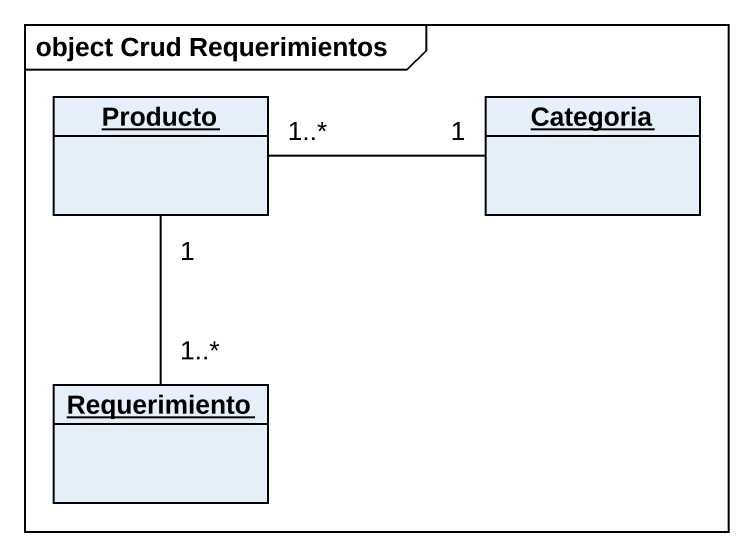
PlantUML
@startuml
mainframe object Crud Requerimientos
hide circle
hide empty members
object Producto
object Categoria
object Requerimiento
Categoria "1" -left- "1..*" Producto
Requerimiento "1..*" -up- "1" Producto
@enduml
